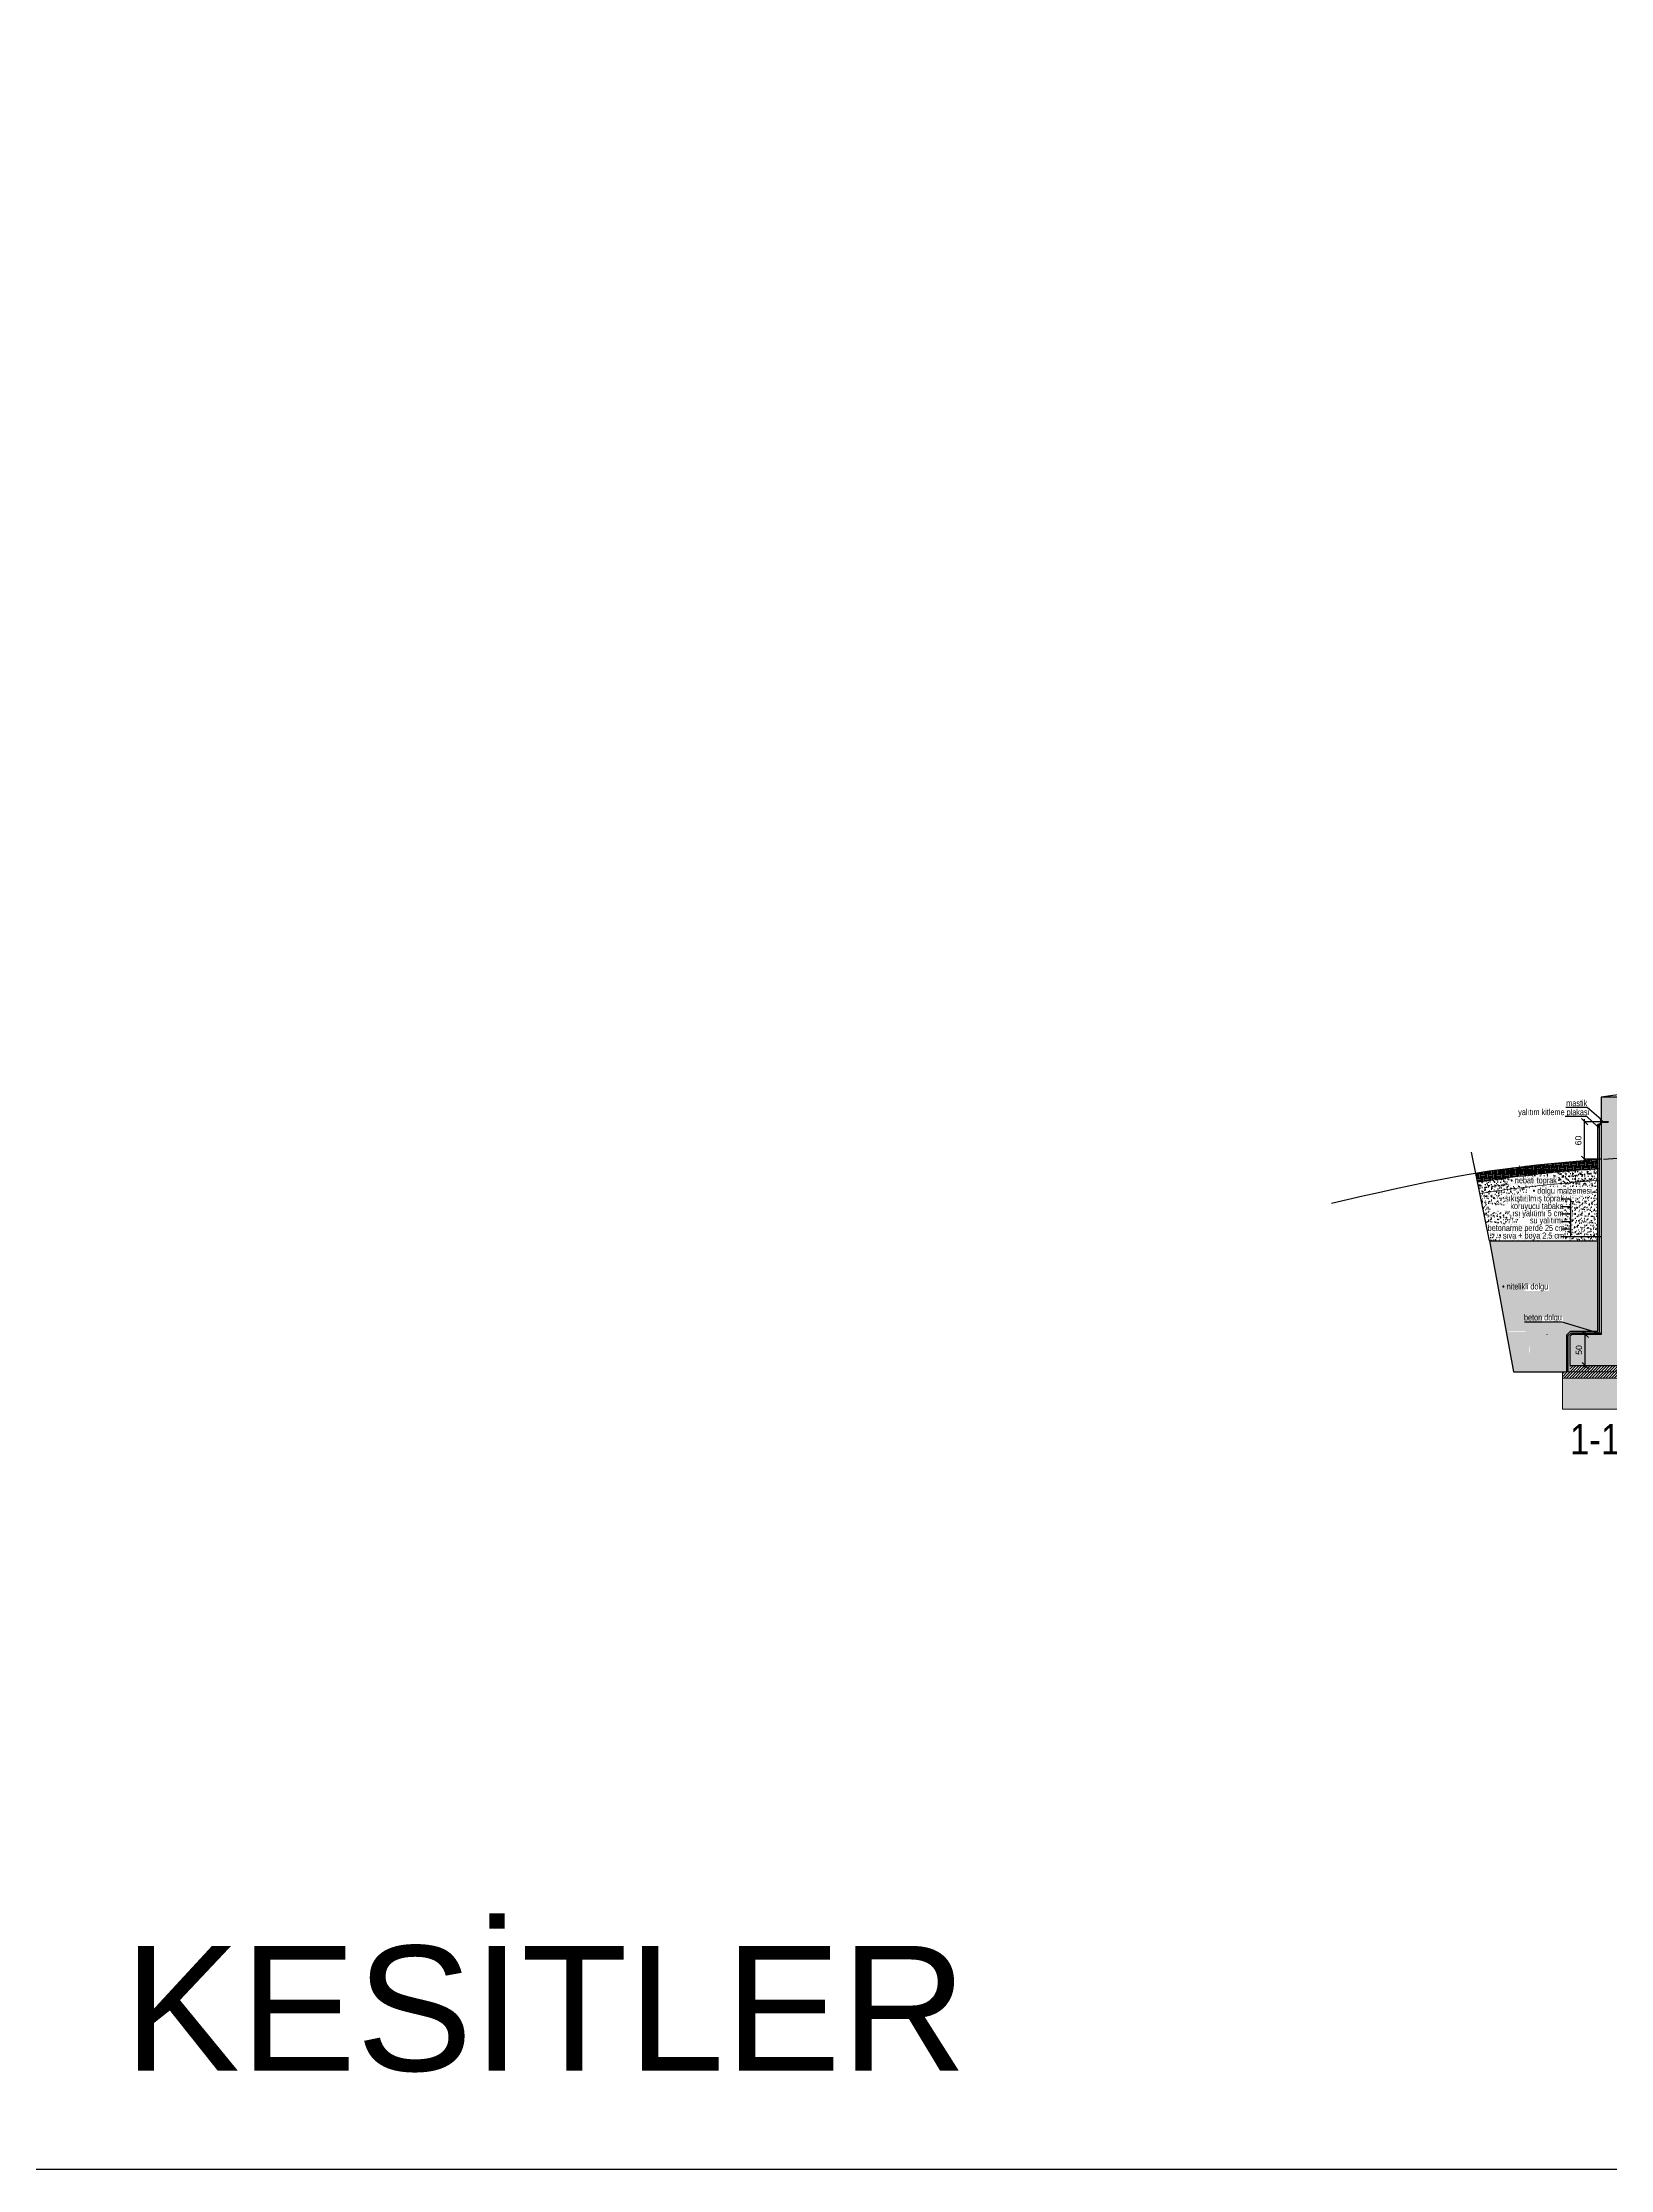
# Model space of a CAD drawing. Header units: millimetres. Extents: x 132785 to 150483, y 90225 to 103753.
# Drawn here: x 139512 to 142023, y 90225 to 93631 of the extents above; entities that cross this region are included whole.
import ezdxf
from ezdxf.enums import TextEntityAlignment as Align

# ---------------------------------------------------------------- set-up
doc = ezdxf.new("R2010")
doc.units = ezdxf.units.MM
doc.linetypes.add('DASHDOTX2', pattern=[50.8, 25.4, -12.7, 0, -12.7])
doc.linetypes.add('DASHED2', pattern=[9.525, 6.35, -3.175])
for name, color, linetype in [('A-dis-olcu', 2, 'Continuous'), ('A-drenaj', 8, 'Continuous'), ('A-gorunus02', 20, 'Continuous'), ('A-gorunus2', 1, 'Continuous'), ('A-gorunus3', 2, 'Continuous'), ('A-izolasyon', 252, 'BATTING'), ('A-siva', 81, 'Continuous'), ('A-su_izolasyonu', 131, 'Continuous'), ('A-tarama', 252, 'Continuous'), ('A-tasiyici', 5, 'Continuous'), ('A-text', 2, 'Continuous')]:
    doc.layers.add(name, color=color, linetype=linetype)
doc.layers.add('A-zemin', color=2, linetype='Continuous', lineweight=0)
doc.styles.add('ARIEL50SD', font='ARIALN.TTF', dxfattribs={"height": 9})
doc.styles.add('hastane-aks', font='arial.ttf')
doc.styles.get("Standard").update_dxf_attribs({"font": 'arial.ttf'})
doc.linetypes.add('BATTING', pattern='A,0.0001,-0.1,[134,ltypeshp.shx,S=0.1,R=0,X=-0.1,Y=0],-0.2,[134,ltypeshp.shx,S=0.1,R=180,X=0.1,Y=0],-0.1', length=0.4001)
doc.dimstyles.new('AKS-OLCU', dxfattribs={"dimscale": 0.5, "dimtxt": 20, "dimasz": 20, "dimexe": 1, "dimexo": 0, "dimgap": 10, "dimtad": 1, "dimdec": 1, "dimrnd": 0.5, "dimzin": 9, "dimdsep": 46, "dimtxsty": 'hastane-aks', "dimblk": 'hastane-aks-zeminüstü$0$_Oblique', "dimcen": 10, "dimdle": 8, "dimadec": 0, "dimazin": 0, "dimtfac": 1, "dimtdec": 1, "dimtix": 1, "dimtofl": 0, "dimtmove": 1, "dimatfit": 2, "dimldrblk": 'ARCHTICK', "dimfxl": 20, "dimtolj": 1, "dimtzin": 0, "dimarcsym": 0})
pattern_1 = [(45, (149703.8486, 89477.7656), (-2.245064, 2.245064), [])]

# ---------------------------------------------------------------- blocks, each defined once
blk = doc.blocks.new('hastane-aks-zeminüstü$0$_Oblique')
at = {"color": 0, "linetype": 'ByBlock', "lineweight": -2}
blk.add_line((-0.5, -0.5), (0.5, 0.5), dxfattribs=at)
blk = doc.blocks.new('*D60')
at = {"layer": 'A-dis-olcu', "color": 0, "lineweight": -2, "transparency": 16777216}
for p, q in [((143308.6, 89565), (143308.1, 89565)), ((143308.6, 89511), (143308.6, 89569)), ((143308.6, 89515), (143308.1, 89515))]:
    blk.add_line(p, q, dxfattribs=at)
at = {"layer": 'A-dis-olcu', "color": 0, "lineweight": -2, "transparency": 16777216, "xscale": 10, "yscale": 10, "zscale": 10}
for p, rotation in [((143308.6, 89565), 90), ((143308.6, 89515), 270)]:
    blk.add_blockref('hastane-aks-zeminüstü$0$_Oblique', p, dxfattribs=dict(at, rotation=rotation))
at = {"layer": 'A-dis-olcu', "color": 0, "transparency": 16777216, "insert": (143298.5, 89540), "char_height": 10, "attachment_point": 5, "rotation": 90, "style": 'hastane-aks'}
blk.add_mtext('\\A1;50', dxfattribs=at)
blk = doc.blocks.new('_ArchTick')
at = {"color": 0, "linetype": 'ByBlock', "const_width": 0.15}
blk.add_lwpolyline([(-0.5, -0.5), (0.5, 0.5)], dxfattribs=at)
blk = doc.blocks.new('*D78')
at = {"layer": 'A-dis-olcu', "color": 0, "lineweight": -2, "transparency": 16777216}
for p, q in [((143334, 89905.5), (143307, 89905.5)), ((143307.5, 89841.5), (143307.5, 89909.5)), ((143334, 89845.5), (143307, 89845.5))]:
    blk.add_line(p, q, dxfattribs=at)
at = {"layer": 'A-dis-olcu', "color": 0, "lineweight": -2, "transparency": 16777216, "xscale": 10, "yscale": 10, "zscale": 10}
for p, rotation in [((143307.5, 89905.5), 90), ((143307.5, 89845.5), 270)]:
    blk.add_blockref('hastane-aks-zeminüstü$0$_Oblique', p, dxfattribs=dict(at, rotation=rotation))
at = {"layer": 'A-dis-olcu', "color": 0, "transparency": 16777216, "insert": (143297.5, 89875.5), "char_height": 10, "attachment_point": 5, "rotation": 90, "style": 'hastane-aks'}
blk.add_mtext('\\A1;60', dxfattribs=at)
blk = doc.blocks.new('fypğ')
at = {"layer": 'A-drenaj'}
h = blk.add_hatch(dxfattribs=at)
h.set_pattern_fill('GRAVEL', color=252, scale=0.7, angle=30, style=0)
h.set_pattern_definition([(281.9872, (145548.5747, 89459.5643), (43.1734598, -209.7016158), [2.39205, -236.8135]), (325.0303, (145549.0715, 89457.2244), (-175.8855418, 122.0779956), [4.10483, -406.378]), (17.4896, (145552.4353, 89454.8718), (-251.7693003, -80.4774786), [2.89437, -286.5429]), (242.7263, (145556.21795, 89447.5552), (162.40207797, 316.8484959), [3.73803, -370.0648]), (217.1663, (145554.505, 89444.2327), (183.66993763, 140.325159), [3.66544, -362.8786]), (152.7263, (145551.5841, 89442.0183), (316.8484959, -162.40207797), [3.73803, -370.0648]), (112.3058, (145548.2616, 89443.73124), (111.27331755, -269.54925254), [4.94336, -489.3917]), (77.7447, (145546.3854, 89448.3047), (87.79431936, 400.98471967), [4.66704, -462.0371]), (28.5704, (145547.37604, 89452.8654), (238.75334923, 129.05285805), [3.75069, -371.3185]), (334.7636, (145550.67, 89454.6591), (-178.267032, 82.392136), [4.28199, -209.8173]), (287.6026, (145554.5433, 89452.83346), (86.98531293, -276.05703133), [5.53755, -548.2176]), (11.1859, (145540.8851, 89456.2023), (161.125371, 30.1574876), [1.89003, -187.1142]), (338.5308, (145542.7392, 89456.569), (-217.95285107, 84.77388263), [3.59577, -355.9822]), (285, (145546.086, 89455.253), (-8.889994, -15.39792), [2.51446, -22.63023]), (306.8014, (145548.2302, 89456.4784), (-59.20984, 75.2461483), [1.35409, -134.0542]), (218.1986, (145549.0413, 89455.394), (42.0679597, 37.3038186), [1.91496, -93.8336]), (119.0362, (145547.5364, 89454.21), (-28.4137324, 57.4658592), [3.11024, -100.5641]), (348.4349, (145546.027, 89456.929), (-39.685864, 2.382099), [2.24901, -53.9763]), (133.6105, (145557.9721, 89450.2379), (-127.30945722, 135.093748), [3.15062, -311.9116]), (79.6538, (145555.799, 89452.5191), (-36.1983066, -204.93690986), [2.64319, -261.6754]), (216.8014, (145547.8048, 89460.0088), (75.2461483, 59.20984), [2.70816, -132.7004]), (166.3895, (145545.6363, 89458.3865), (180.64934627, -42.7063501), [3.15062, -311.9116]), (170.556, (145552.4603, 89440.6912), (94.7697324, -13.6542292), [3.03824, -148.8739]), (215.2249, (145549.4633, 89441.1897), (174.7794336, 124.9272734), [2.5457, -252.0252]), (83.1986, (145538.7608, 89444.6998), (13.6541515, 94.769996), [2.70816, -132.7004]), (132.646, (145539.0816, 89447.3889), (164.61317627, -177.16164005), [2.98048, -295.0668]), (80.556, (145546.3058, 89440.3437), (-13.6542292, -94.7697324), [1.51913, -150.3936]), (48.6901, (145539.6847, 89444.1664), (50.957742, 52.7015733), [0.9066, -89.754]), (344.0362, (145540.283, 89444.8474), (-55.083812, 11.272114), [3.66544, -69.64335]), (323.991, (145543.8073, 89443.8393), (-145.0891105, 104.29776463), [3.39687, -336.2898]), (206.3099, (145546.7363, 89452.824), (33.17792, 21.905831), [2.56427, -61.54246]), (156.8428, (145544.4377, 89451.68756), (-279.54502643, 120.33406122), [4.4769, -443.212]), (89.0546, (145540.3215, 89453.4481), (-0.6382682, -143.3451821), [1.83056, -181.2258]), (60, (145540.352, 89455.278), (24.28793, 6.50793), [1.0668, -16.7132]), (29.7436, (145544.382, 89444.1234), (-123.8215648, -72.22554276), [2.47007, -244.5373]), (101.9872, (145546.5266, 89445.3489), (-43.1734598, 209.7016158), [4.7841, -234.4216]), (150, (145545.533, 89450.029), (-6.50793, 24.28793), [4.6228, -13.1572]), (184.6952, (145541.5295, 89452.3401), (216.2090559, 18.88568603), [2.81127, -278.3151]), (255.9454, (145538.7277, 89452.11), (-20.1621138, -70.481896), [2.5888, -126.8519]), (302.354, (145538.099, 89449.59864), (203.66054324, -322.8893543), [4.21501, -417.2875]), (334.5739, (145540.35465, 89446.038), (209.06311492, -100.17216943), [4.4592, -441.4606]), (334.5739, (145540.35465, 89446.038), (209.06311492, -100.17216943), [4.4592, -441.4606])])
h.paths.add_polyline_path([(143155.24, 89715), (143328.9, 89715), (143328.9, 89570.15), (143298.75, 89570), (143284.83, 89570), (143278.9, 89564.07), (143278.9, 89565), (143278.9, 89505), (143236.9, 89505), (143193.73, 89505)])
h.paths.add_polyline_path([(143272.76, 89583.35), (143239.58, 89583.35), (143239.58, 89593.06), (143272.76, 89593.06)], flags=16)
h.paths.add_polyline_path([(143213.09, 89568.99), (143185.65, 89568.99), (143185.74, 89569.92), (143213.17, 89569.92)], flags=16)
h.paths.add_polyline_path([(143219.5, 89535.71), (143218.39, 89536.26), (143218.39, 89545.96), (143219.5, 89545.41)], flags=16)
h.paths.add_polyline_path([(143250.69, 89634.64), (143211.06, 89634.64), (143211.06, 89644.35), (143250.69, 89644.35)], flags=16)
at = {"layer": 'A-gorunus02', "ltscale": 0.5}
h = blk.add_hatch(dxfattribs=at)
h.set_pattern_fill('AR-SAND', color=252, scale=0.5, style=0)
h.set_pattern_definition([(37.5, (1836011.7576, 363247.5271), (-0.0314966921, 0.96341228313), [0, -0.76000031446, 0, -0.8500003517, 0, -0.8125003362]), (7.5, (1836011.7576, 363247.5271), (0.8848887188, 1.4110736165), [0, -0.41000016964, 0, -0.68500028343, 0, -0.2625001086]), (327.5, (1836011.1426, 363247.5271), (1.55707157514, 0.00282952794), [0, -0.25000010344, 0, -0.9000003724, 0, -1.17500048617]), (317.5, (1836011.1426, 363247.5271), (1.5030639242, 0.438837964), [0, -0.12500005172, 0, -0.59000024412, 0, -0.6750002793])])
h.paths.add_polyline_path([(143333.1, 89908.96), (143333.59, 89909.45), (143333.95, 89909.45), (143333.95, 89908.11)])
h = blk.add_hatch(dxfattribs=at)
h.set_pattern_fill('LINE', color=252, scale=0.1, style=0)
h.set_pattern_definition([(0, (1836011.757602, 363247.527085), (0, 0.01250000517207), [])])
h.paths.add_polyline_path([(143336.51, 89906.68), (143336.51, 89906.01), (143335.22, 89906.01), (143335.22, 89906.68)])
at = {"layer": 'A-tarama'}
h = blk.add_hatch(dxfattribs=at)
h.set_pattern_fill('ANSI35', color=252, scale=2, style=0)
h.set_pattern_definition([(45, (-308552.043, -4029526.415), (-8.98025612, 8.98025612), []), (45, (-308543.062, -4029526.415), (-8.98025612, 8.98025612), [15.875, -3.175, 0, -3.175])])
edge = h.paths.add_edge_path()
edge.add_line((147988.5, 89982), (147985.5, 89985))
edge.add_line((147985.5, 89985), (147928.5, 89985))
edge.add_line((147928.5, 89985), (147958.5, 89985))
edge.add_line((147958.5, 89985), (147958.5, 89794))
edge.add_line((147958.5, 89794), (147777.13, 89794))
edge.add_arc((147777.13, 89793.9), 0.1, 90, 180)
edge.add_line((147777.03, 89793.9), (147777.03, 89775))
edge.add_line((147777.03, 89775), (147802.3, 89775))
edge.add_line((147802.3, 89775), (147958.5, 89775))
edge.add_line((147958.5, 89775), (147958.5, 89615))
edge.add_line((147958.5, 89615), (147555.44, 89615))
edge.add_line((147555.44, 89615), (147802.3, 89775))
edge.add_line((147802.3, 89775), (147768.43, 89775))
edge.add_line((147768.43, 89775), (147750.03, 89776.5))
edge.add_line((147750.03, 89776.5), (147750.03, 89759))
edge.add_line((147750.03, 89759), (147723.03, 89759))
edge.add_line((147723.03, 89759), (147723.03, 89741.5))
edge.add_line((147723.03, 89741.5), (147696.03, 89741.5))
edge.add_line((147696.03, 89741.5), (147696.03, 89724))
edge.add_line((147696.03, 89724), (147669.03, 89724))
edge.add_line((147669.03, 89724), (147669.03, 89706.5))
edge.add_line((147669.03, 89706.5), (147642.03, 89706.5))
edge.add_line((147642.03, 89706.5), (147642.03, 89689))
edge.add_line((147642.03, 89689), (147615.03, 89689))
edge.add_line((147615.03, 89689), (147615.03, 89671.5))
edge.add_line((147615.03, 89671.5), (147588.03, 89671.5))
edge.add_line((147588.03, 89671.5), (147588.03, 89654))
edge.add_line((147588.03, 89654), (147561.03, 89654))
edge.add_line((147561.03, 89654), (147561.03, 89636.5))
edge.add_line((147561.03, 89636.5), (147534.03, 89636.5))
edge.add_line((147534.03, 89636.5), (147534.03, 89615))
edge.add_line((147534.03, 89615), (147012.18, 89615))
edge.add_line((147012.18, 89615), (147012.18, 89935))
edge.add_line((147012.18, 89935), (147524.03, 89935))
edge.add_line((147524.03, 89935), (147524.03, 89965))
edge.add_line((147524.03, 89965), (145002.96, 89965))
edge.add_line((145002.96, 89965), (144999.96, 89962))
edge.add_line((144999.96, 89962), (144999.96, 89945))
edge.add_line((144999.96, 89945), (143972.75, 89945))
edge.add_line((143972.75, 89945), (143972.75, 89992))
edge.add_line((143972.75, 89992), (143969.75, 89995))
edge.add_line((143969.75, 89995), (143947.75, 89995))
edge.add_line((143947.75, 89995), (143947.75, 89935))
edge.add_line((143947.75, 89935), (143937.75, 89935))
edge.add_line((143937.75, 89935), (143937.75, 89915))
edge.add_line((143937.75, 89915), (143987.92, 89915))
edge.add_line((143987.92, 89915), (144969.21, 89915))
edge.add_line((144969.21, 89915), (145029.96, 89915))
edge.add_line((145029.96, 89915), (145029.96, 89935))
edge.add_line((145029.96, 89935), (146363.87, 89935))
edge.add_line((146363.87, 89935), (146363.87, 89615))
edge.add_line((146363.87, 89615), (144969.96, 89615))
edge.add_line((144969.96, 89615), (144969.96, 89565))
edge.add_line((144969.96, 89565), (143363.9, 89565))
edge.add_line((143363.9, 89565), (143363.97, 89945))
edge.add_line((143363.97, 89945), (143333.9, 89945))
edge.add_line((143333.9, 89945), (143333.9, 89565))
edge.add_line((143333.9, 89565), (143286.9, 89565))
edge.add_line((143286.9, 89565), (143283.9, 89562))
edge.add_line((143283.9, 89562), (143283.9, 89515))
edge.add_line((143283.9, 89515), (145019.96, 89515))
edge.add_line((145019.96, 89515), (145019.96, 89565))
edge.add_line((145019.96, 89565), (148038.5, 89565))
edge.add_line((148038.5, 89565), (148038.5, 89615))
edge.add_line((148038.5, 89615), (147988.5, 89615))
edge.add_line((147988.5, 89615), (147988.5, 89982))
h.paths.add_polyline_path([(146982.18, 89615), (146525.19, 89615), (146525.19, 89935), (146982.18, 89935)], flags=16)
h.paths.add_polyline_path([(146496.18, 89615), (146413.13, 89615), (146413.13, 89935), (146496.18, 89935)], flags=16)
h = blk.add_hatch(dxfattribs=at)
h.set_pattern_fill('EARTH', color=252, style=0)
h.set_pattern_definition([(0, (-308552.0426, -4029526.4153), (6.35, 6.35), [6.35, -6.35]), (0, (-308552.0426, -4029524.034), (6.35, 6.35), [6.35, -6.35]), (0, (-308552.0426, -4029521.653), (6.35, 6.35), [6.35, -6.35]), (90, (-308551.249, -4029520.859), (-6.35, 6.35), [6.35, -6.35]), (90, (-308548.8676, -4029520.859), (-6.35, 6.35), [6.35, -6.35]), (90, (-308546.4863, -4029520.859), (-6.35, 6.35), [6.35, -6.35])])
h.paths.add_polyline_path([(143328.9, 89844.89, 0.0227343), (143136.59, 89823.86), (143133.29, 89823.34), (143136.27, 89808.63, -0.0229364), (143328.9, 89829.86)])
at = {"layer": 'A-tarama', "linetype": 'Continuous'}
h = blk.add_hatch(dxfattribs=at)
h.set_pattern_fill('AR-SAND', color=252, scale=0.15, style=0)
h.set_pattern_definition([(37.5, (-308552.0426, -4029526.4153), (-0.240004694, 7.34119856), [0, -5.7912, 0, -6.477, 0, -6.19125]), (7.5, (-308552.043, -4029526.415), (6.742849247, 10.752376509), [0, -3.1242, 0, -5.2197, 0, -2.00025]), (327.5, (-308556.729, -4029526.4153), (11.864885554, 0.02155777), [0, -1.905, 0, -6.858, 0, -8.9535]), (317.5, (-308556.729, -4029526.415), (11.453346787, 3.34393985), [0, -0.9525, 0, -4.4958, 0, -5.1435])])
h.paths.add_polyline_path([(143328.9, 89829.86, 0.0229364), (143136.27, 89808.63), (143139.94, 89790.51, -0.0226976), (143328.9, 89811.36)])
h = blk.add_hatch(dxfattribs=at)
h.set_pattern_fill('AR-SAND', color=252, scale=0.15, style=0)
h.set_pattern_definition([(142.5, (145550.771, 89487.7656), (0.240005, 7.341199), [0, -5.7912, 0, -6.477, 0, -6.19125]), (172.5, (145550.771, 89487.766), (-6.74285, 10.752377), [0, -3.1242, 0, -5.2197, 0, -2.00025]), (212.5, (145555.4575, 89487.7656), (-11.864886, 0.021558), [0, -1.905, 0, -6.858, 0, -8.9535]), (222.5, (145555.458, 89487.766), (-11.453347, 3.34394), [0, -0.9525, 0, -4.4958, 0, -5.1435])])
edge = h.paths.add_edge_path()
edge.add_line((143139.94, 89790.51), (143155.24, 89715))
edge.add_line((143155.24, 89715), (143328.9, 89715))
edge.add_line((143328.9, 89715), (143328.9, 89811.36))
edge.add_arc((143463.95, 87720.7), 2095.01, 93.69597, 98.89698)
h.paths.add_polyline_path([(143156.8, 89762.83), (143206.61, 89762.83), (143206.61, 89772.54), (143156.8, 89772.54)], flags=16)
h.paths.add_polyline_path([(143216.05, 89788.6), (143265.75, 89788.6), (143265.75, 89798.25), (143216.05, 89798.25)], flags=16)
h.paths.add_polyline_path([(143236.92, 89752.56), (143266.26, 89752.56), (143266.26, 89762.26), (143236.92, 89762.26)], flags=16)
h.paths.add_polyline_path([(143220.51, 89776.56), (143265.78, 89776.56), (143265.78, 89786.26), (143220.51, 89786.26)], flags=16)
h.paths.add_polyline_path([(143222.37, 89764.56), (143265.72, 89764.56), (143265.72, 89774.26), (143222.37, 89774.26)], flags=16)
h.paths.add_polyline_path([(143201.88, 89740.65), (143265.9, 89740.65), (143265.9, 89750.27), (143201.88, 89750.27)], flags=16)
h.paths.add_polyline_path([(143217.39, 89728.55), (143266.18, 89728.55), (143266.18, 89738.29), (143217.39, 89738.29)], flags=16)
at = {"layer": 'A-tarama'}
h = blk.add_hatch(dxfattribs=at)
h.set_pattern_fill('ANSI31', color=252, style=0)
h.set_pattern_definition(pattern_1)
h.paths.add_polyline_path([(145039.96, 89495), (145039.96, 89545), (145029.96, 89545), (145029.96, 89510), (145024.96, 89505), (143271.9, 89505), (143271.9, 89495)])
h.paths.add_polyline_path([(145034.96, 89555), (145029.96, 89550), (145029.96, 89545), (148050.5, 89545), (148050.5, 89555)])
h = blk.add_hatch(dxfattribs=at)
h.set_pattern_fill('ANSI31', color=252, style=0)
h.set_pattern_definition(pattern_1)
h.paths.add_polyline_path([(145024.96, 89505), (145029.96, 89510), (145019.96, 89515), (143283.9, 89515), (143283.9, 89505)])
h.paths.add_polyline_path([(145019.96, 89565), (145019.96, 89515.41), (145029.96, 89510.25), (145029.96, 89550), (145034.96, 89555), (148038.5, 89555), (148038.5, 89565)])
h = blk.add_hatch(dxfattribs=at)
h.set_pattern_fill('ANSI35', color=252, style=0)
h.set_pattern_definition([(135, (145580.771, 89437.7656), (4.490128, 4.490128), []), (135, (145576.281, 89437.7656), (4.490128, 4.490128), [7.9375, -1.5875, 0, -1.5875])])
h.paths.add_polyline_path([(143333.9, 89568), (143333.9, 89565), (143330.9, 89565)])
h = blk.add_hatch(dxfattribs=at)
h.set_pattern_fill('AR-HBONE', color=252, scale=0.1, style=0)
h.set_pattern_definition([(45, (156094.668, 89112.766), (1e-15, 14.36841), [30.48, -10.16]), (135, (156101.852, 89119.95), (1e-15, 14.36841), [30.48, -10.16])])
h.paths.add_polyline_path([(145039.96, 89545), (145039.96, 89495), (145089.96, 89495), (148050.5, 89495), (148050.5, 89545)])
h.paths.add_polyline_path([(145089.96, 89445), (145086.93, 89496.39), (145041.07, 89495), (143271.9, 89495), (143271.9, 89445)])
at = {"color": 252}
for p, q in [((143129.29, 89822.72), (143154.7, 89826.69)), ((143154.7, 89826.69), (143180.17, 89830.28)), ((143180.17, 89830.28), (143205.69, 89833.51)), ((143205.69, 89833.51), (143231.26, 89836.41)), ((143231.26, 89836.41), (143328.9, 89845.51)), ((142952.47, 89786.68), (142977.65, 89792.41)), ((142977.65, 89792.41), (143002.85, 89798.02)), ((143002.85, 89798.02), (143028.07, 89803.46)), ((143028.07, 89803.46), (143053.31, 89808.69)), ((143053.31, 89808.69), (143078.6, 89813.68)), ((143078.6, 89813.68), (143103.92, 89818.36)), ((143103.92, 89818.36), (143129.29, 89822.72)), ((142902.14, 89775), (142927.3, 89780.86)), ((142927.3, 89780.86), (142952.47, 89786.68))]:
    blk.add_line(p, q, dxfattribs=at)
at = {"layer": 'A-dis-olcu', "color": 252}
for points in [[(143334, 89909.22), (143311.85, 89928.48), (143277.33, 89928.48)], [(143328.41, 89897.87), (143310.95, 89914.06), (143276.43, 89914.06)]]:
    blk.add_lwpolyline(points, dxfattribs=at)
at = {"layer": 'A-drenaj', "color": 252}
blk.add_lwpolyline([(143155.24, 89715), (143328.9, 89715)], dxfattribs=at)
at = {"layer": 'A-gorunus02', "color": 252, "ltscale": 0.5}
for p, q in [((143328.45, 89901.28), (143333.71, 89903.08)), ((143328.45, 89895.11), (143328.45, 89901.28)), ((143328.69, 89895.11), (143328.45, 89895.11)), ((143333.95, 89902.91), (143328.69, 89901.11)), ((143328.69, 89901.11), (143328.69, 89895.11)), ((143332.93, 89908.79), (143333.1, 89908.96)), ((143333.71, 89908.01), (143332.93, 89908.79)), ((143333.59, 89909.45), (143333.1, 89908.96)), ((143333.1, 89908.96), (143333.95, 89908.11)), ((143333.2, 89906.41), (143333.2, 89904.61)), ((143333.71, 89906.41), (143333.2, 89906.41)), ((143333.58, 89905.77), (143333.2, 89905.87)), ((143333.58, 89905.25), (143333.2, 89905.15)), ((143333.71, 89904.61), (143333.2, 89904.61)), ((143333.58, 89905.77), (143333.58, 89905.25)), ((143333.71, 89903.08), (143333.71, 89908.01)), ((143333.71, 89906.01), (143334.09, 89906.01)), ((143333.71, 89905.01), (143334.09, 89905.01)), ((143333.95, 89908.11), (143333.95, 89902.91)), ((143336.51, 89906.68), (143333.95, 89906.68)), ((143334.21, 89905.89), (143334.21, 89905.14)), ((143334.46, 89905.95), (143334.46, 89905.07)), ((143334.71, 89905.95), (143334.71, 89905.07)), ((143334.96, 89905.89), (143334.96, 89905.14)), ((143335.09, 89906.01), (143339.81, 89906.01)), ((143335.09, 89905.01), (143339.81, 89905.01)), ((143338.35, 89905.59), (143343.31, 89905.59)), ((143338.35, 89905.44), (143343.31, 89905.44)), ((143339.87, 89905.95), (143339.94, 89905.95)), ((143339.87, 89905.07), (143339.94, 89905.07)), ((143339.94, 89906.01), (143339.94, 89905.51)), ((143339.94, 89906.01), (143340.37, 89906.01)), ((143339.94, 89905.01), (143339.94, 89905.51)), ((143339.94, 89905.01), (143340.37, 89905.01)), ((143340.44, 89905.95), (143340.5, 89905.95)), ((143340.44, 89905.07), (143340.5, 89905.07)), ((143340.5, 89906.01), (143340.94, 89906.01)), ((143340.5, 89906.01), (143340.5, 89905.51)), ((143340.5, 89905.01), (143340.5, 89905.51)), ((143340.5, 89905.01), (143340.94, 89905.01)), ((143341, 89905.95), (143341.06, 89905.95)), ((143341, 89905.07), (143341.06, 89905.07)), ((143341.06, 89906.01), (143341.5, 89906.01)), ((143341.06, 89906.01), (143341.06, 89905.51)), ((143341.06, 89905.01), (143341.06, 89905.51)), ((143341.06, 89905.01), (143341.5, 89905.01)), ((143341.56, 89905.95), (143341.62, 89905.95)), ((143341.56, 89905.07), (143341.62, 89905.07)), ((143341.62, 89906.01), (143342.06, 89906.01)), ((143341.62, 89906.01), (143341.62, 89905.51)), ((143341.62, 89905.01), (143341.62, 89905.51)), ((143341.62, 89905.01), (143342.06, 89905.01)), ((143342.12, 89905.95), (143342.19, 89905.95)), ((143342.12, 89905.07), (143342.19, 89905.07)), ((143342.19, 89906.01), (143342.19, 89905.51)), ((143342.19, 89906.01), (143342.62, 89906.01)), ((143342.19, 89905.01), (143342.19, 89905.51)), ((143342.19, 89905.01), (143342.62, 89905.01)), ((143342.69, 89905.95), (143342.75, 89905.95)), ((143342.69, 89905.07), (143342.75, 89905.07)), ((143342.75, 89906.01), (143343.19, 89906.01)), ((143342.75, 89906.01), (143342.75, 89905.51)), ((143342.75, 89905.01), (143342.75, 89905.51)), ((143342.75, 89905.01), (143343.19, 89905.01)), ((143343.25, 89905.95), (143343.31, 89905.95)), ((143343.25, 89905.07), (143343.31, 89905.07)), ((143343.31, 89906.01), (143343.31, 89905.01)), ((143343.31, 89906.01), (143345.31, 89906.01)), ((143343.31, 89905.84), (143343.81, 89905.64)), ((143343.31, 89905.59), (143343.74, 89905.56)), ((143343.31, 89905.44), (143343.74, 89905.46)), ((143343.31, 89905.18), (143343.81, 89905.39)), ((143343.31, 89905.01), (143345.31, 89905.01)), ((143343.74, 89905.46), (143343.74, 89905.56)), ((143343.81, 89905.39), (143343.81, 89905.64)), ((143345.31, 89906.01), (143345.31, 89905.01))]:
    blk.add_line(p, q, dxfattribs=at)
blk.add_lwpolyline([(143333.59, 89909.45), (143333.95, 89909.45)], dxfattribs=at)
for centre, radius, start, end in [((143334.09, 89905.89), 0.125, 0, 90), ((143334.09, 89905.14), 0.125, 270, 0), ((143334.25, 89905.51), 0.125, 36.8699, 323.1301), ((143334.34, 89905.95), 0.125, 90, 180), ((143334.34, 89905.07), 0.125, 180, 270), ((143334.34, 89905.95), 0.125, 0, 90), ((143334.34, 89905.07), 0.125, 270, 0), ((143334.59, 89905.95), 0.125, 90, 180), ((143334.59, 89905.07), 0.125, 180, 270), ((143334.59, 89905.95), 0.125, 0, 90), ((143334.59, 89905.07), 0.125, 270, 0), ((143334.84, 89905.95), 0.125, 90, 180), ((143334.84, 89905.07), 0.125, 180, 270), ((143334.84, 89905.95), 0.125, 0, 90), ((143334.84, 89905.07), 0.125, 270, 0), ((143335.09, 89905.89), 0.125, 90, 180), ((143335.09, 89905.14), 0.125, 180, 270), ((143339.43, 89905.56), 0.592, 40.71895, 49.28105), ((143339.43, 89905.46), 0.592, 310.71895, 319.28105), ((143339.99, 89905.56), 0.592, 40.71895, 49.28105), ((143339.99, 89905.46), 0.592, 310.71895, 319.28105), ((143340.55, 89905.56), 0.592, 40.71895, 49.28105), ((143340.55, 89905.46), 0.592, 310.71895, 319.28105), ((143341.11, 89905.56), 0.592, 40.71895, 49.28105), ((143341.11, 89905.46), 0.592, 310.71895, 319.28105), ((143341.68, 89905.56), 0.592, 40.71895, 49.28105), ((143341.68, 89905.46), 0.592, 310.71895, 319.28105), ((143342.24, 89905.56), 0.592, 40.71895, 49.28105), ((143342.24, 89905.46), 0.592, 310.71895, 319.28105), ((143342.8, 89905.56), 0.592, 40.71895, 49.28105), ((143342.8, 89905.46), 0.592, 310.71895, 319.28105)]:
    blk.add_arc(centre, radius, start, end, dxfattribs=at)
at = {"layer": 'A-gorunus2', "color": 252}
blk.add_arc((145747.69, 70622.91), 19472.28, 95.325944, 97.12072, dxfattribs=at)
at = {"layer": 'A-gorunus3', "color": 252, "linetype": 'DASHDOTX2'}
blk.add_open_spline([(143337.71, 89845.51), (143496.22, 89856.14), (143763.5, 89856.09), (144192.7, 89942.94), (145567.04, 90047.88), (147090.65, 90017.78), (148441.73, 90027.3), (148694.44, 90030.04)], degree=3, knots=[442.1420605, 442.1420605, 442.1420605, 442.1420605, 918.7169183, 1238.1760505, 1753.0211074, 5047.8352313, 5805.9727689, 5805.9727689, 5805.9727689, 5805.9727689], dxfattribs=at)
at = {"layer": 'A-izolasyon', "color": 252, "ltscale": 5}
blk.add_lwpolyline([(143281.4, 89505), (143281.4, 89563.04), (143285.87, 89567.5), (143329.74, 89567.5), (143331.4, 89569.08), (143331.4, 89901.11)], dxfattribs=at)
at = {"layer": 'A-siva', "color": 252}
for points in [[(143278.9, 89505), (143278.9, 89564.07), (143284.83, 89570), (143328.75, 89570), (143328.9, 89570.15), (143328.9, 89901.11)], [(143328.9, 89901.11), (143333.9, 89901.11)]]:
    blk.add_lwpolyline(points, dxfattribs=at)
at = {"layer": 'A-su_izolasyonu', "color": 252, "linetype": 'DASHED2', "ltscale": 0.8, "const_width": 0.2}
for points in [[(143283.9, 89505), (143283.9, 89505), (143283.9, 89562), (143286.9, 89565), (143330.9, 89565), (143333.9, 89568), (143333.9, 89905.51)], [(143283.9, 89505), (145024.96, 89505)]]:
    blk.add_lwpolyline(points, dxfattribs=at)
at = {"layer": 'A-tarama', "color": 252, "linetype": 'Continuous'}
for points in [[(143155.24, 89715), (143126.57, 89856.5)], [(143155.24, 89715), (143193.73, 89505)], [(143193.73, 89505), (143271.9, 89505)]]:
    blk.add_lwpolyline(points, dxfattribs=at)
at = {"layer": 'A-tarama', "color": 252}
blk.add_lwpolyline([(143246.9, 89565), (143246.9, 89564.11)], dxfattribs=at)
at = {"layer": 'A-tasiyici', "color": 252}
blk.add_lwpolyline([(143363.97, 89945), (143333.9, 89945), (143333.9, 89565), (143286.9, 89565), (143283.9, 89562), (143283.9, 89515), (145019.96, 89515)], dxfattribs=at)
at = {"layer": 'A-tasiyici', "color": 252, "lineweight": 0}
for points in [[(143333.9, 89568), (143330.9, 89565)], [(145039.96, 89495), (143271.9, 89495), (143271.9, 89505), (145024.96, 89505), (145029.96, 89510)], [(145089.96, 89445), (143271.9, 89445), (143271.9, 89495), (145039.96, 89495)]]:
    blk.add_lwpolyline(points, dxfattribs=at)
at = {"layer": 'A-text', "color": 252}
for p, q in [((143285.65, 89781.29), (143270.65, 89781.29)), ((143285.65, 89769.29), (143270.65, 89769.29)), ((143285.65, 89757.29), (143270.65, 89757.29)), ((143285.65, 89745.29), (143270.65, 89745.29)), ((143285.65, 89733.29), (143270.65, 89733.29)), ((143332.76, 89721.29), (143270.65, 89721.29))]:
    blk.add_line(p, q, dxfattribs=at)
for points in [[(143285.65, 89721.29), (143285.65, 89781.29)], [(143211.22, 89585.04), (143270.95, 89585.04), (143332.93, 89566.23)]]:
    blk.add_lwpolyline(points, dxfattribs=at)
at = {"layer": 'A-zemin', "color": 252}
for points in [[(143329.85, 89829.92, 0.0230492), (143136.27, 89808.63, 0.0230492)], [(143331.03, 89811.49, 0.0229517), (143139.94, 89790.51, 0.0229517)]]:
    blk.add_lwpolyline(points, format="xyb", dxfattribs=at)
at = {"layer": 'A-text', "color": 252, "style": 'ARIEL50SD'}
for s, p in [('mastik', (143278.15, 89935.35)), ('yalıtım kitleme plakası', (143201.17, 89920.93)), ('sıkıştırılmış toprak', (143180.22, 89782.82)), ('koruyucu tabaka', (143188.59, 89770.49)), ('ısı yalıtımı 5 cm', (143192.23, 89759.02)), ('betonarme perde 25 cm', (143152.28, 89735.41)), ('sıva + boya 2.5 cm', (143176.67, 89723.22)), ('su yalıtımı', (143219.87, 89747.6))]:
    blk.add_text(s, height=9.75, dxfattribs=at).set_placement(p, align=Align.MIDDLE_LEFT)
for s, p in [('• doğal toprak', (143261.83, 89830.33)), ('• nebati toprak', (143263.02, 89811.75)), ('• dolgu malzemesi', (143318.87, 89795.12)), ('• nitelikli dolgu', (143249.18, 89641.76)), ('beton dolgu', (143271.2, 89592.19))]:
    blk.add_text(s, height=9.75, dxfattribs=at).set_placement(p, align=Align.MIDDLE_RIGHT)
blk.add_text('1-1 KESİTİ (CANLANDIRMA MERKEZi)', height=48.75, dxfattribs=at).set_placement((143283.9, 89372.6))
at = {"layer": 'A-dis-olcu', "color": 252}
for base, p1, p2, picture, middle in [((143307.53, 89905.51), (143333.95, 89845.51), (143333.95, 89905.51), '*D78', (143297.46, 89875.51)), ((143308.59, 89565), (143308.59, 89515), (143308.59, 89565), '*D60', (143298.52, 89540))]:
    dim = blk.add_linear_dim(base=base, p1=p1, p2=p2, angle=90, dimstyle='AKS-OLCU', dxfattribs=at)
    dim.commit()
    dim.dimension.update_dxf_attribs({"geometry": picture, "text_midpoint": middle})

msp = doc.modelspace()

# ---------------------------------------------------------------- block references
msp.add_blockref('fypğ', (-1326.127, 1997.559))

# ---------------------------------------------------------------- texts
at = {"color": 253, "insert": (139641.424, 90583.124), "char_height": 200, "attachment_point": 1}
msp.add_mtext_dynamic_manual_height_columns('KESİTLER', width=4708.03508, gutter_width=12.5, heights=[0], dxfattribs=at)

# ---------------------------------------------------------------- next in the draw order: linework, layer by layer
msp.add_lwpolyline([(139359.04, 96386.935), (150468.857, 96386.935), (150468.857, 90225.098), (139359.04, 90225.098)], close=True)

doc.saveas('drawing.dxf')
